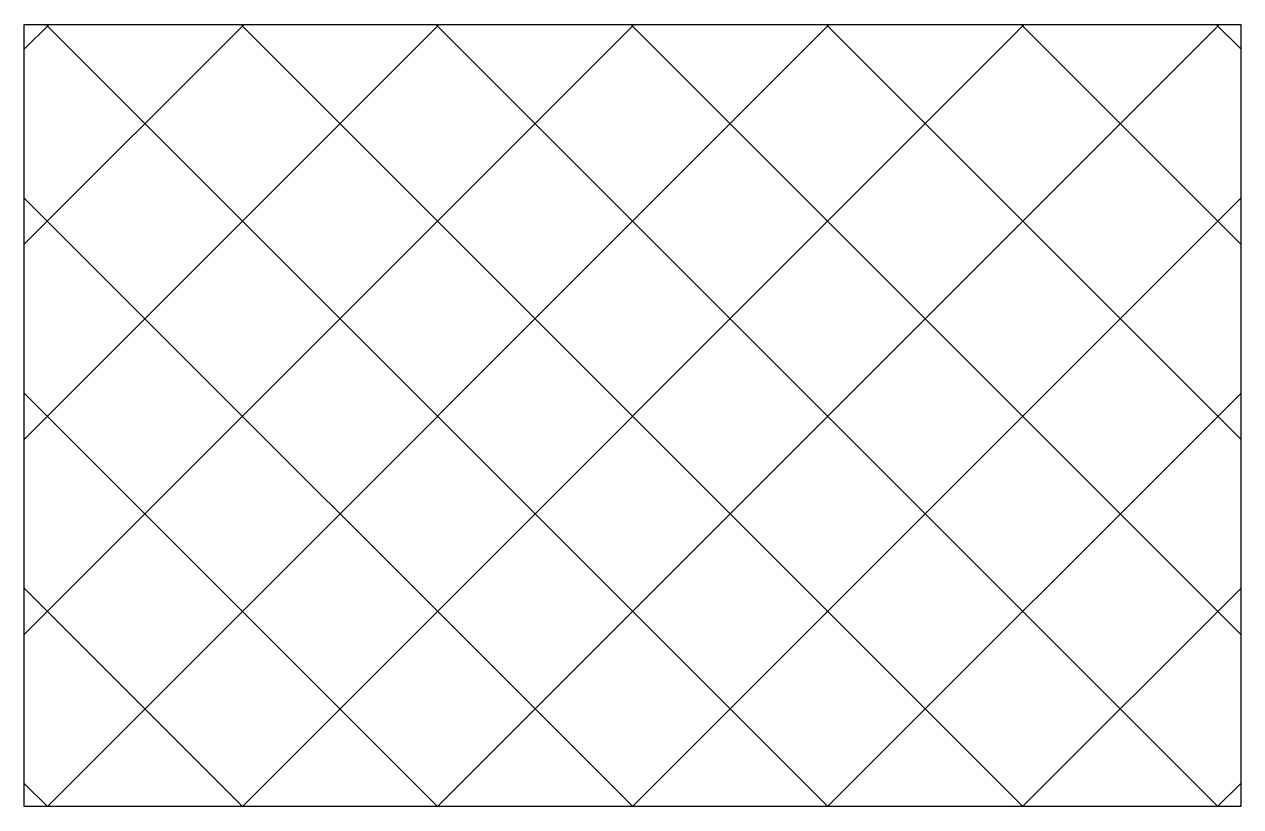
# Model space of a CAD drawing. Header units: millimetres. Extents: x -14 to 14, y 0 to 18.
import ezdxf

# ---------------------------------------------------------------- set-up
doc = ezdxf.new("R2010")
doc.units = ezdxf.units.MM

msp = doc.modelspace()

# ---------------------------------------------------------------- hatches: boundary and pattern name
h = msp.add_hatch()
h.set_pattern_fill('ANSI37', color=256)
h.paths.add_polyline_path([(14, 18), (-14, 18), (-14, 0), (14, 0)])

# ---------------------------------------------------------------- linework, layer by layer
msp.add_lwpolyline([(14, 18), (14, 0), (-14, 0), (-14, 18), (14, 18)], close=True)

doc.saveas('drawing.dxf')
